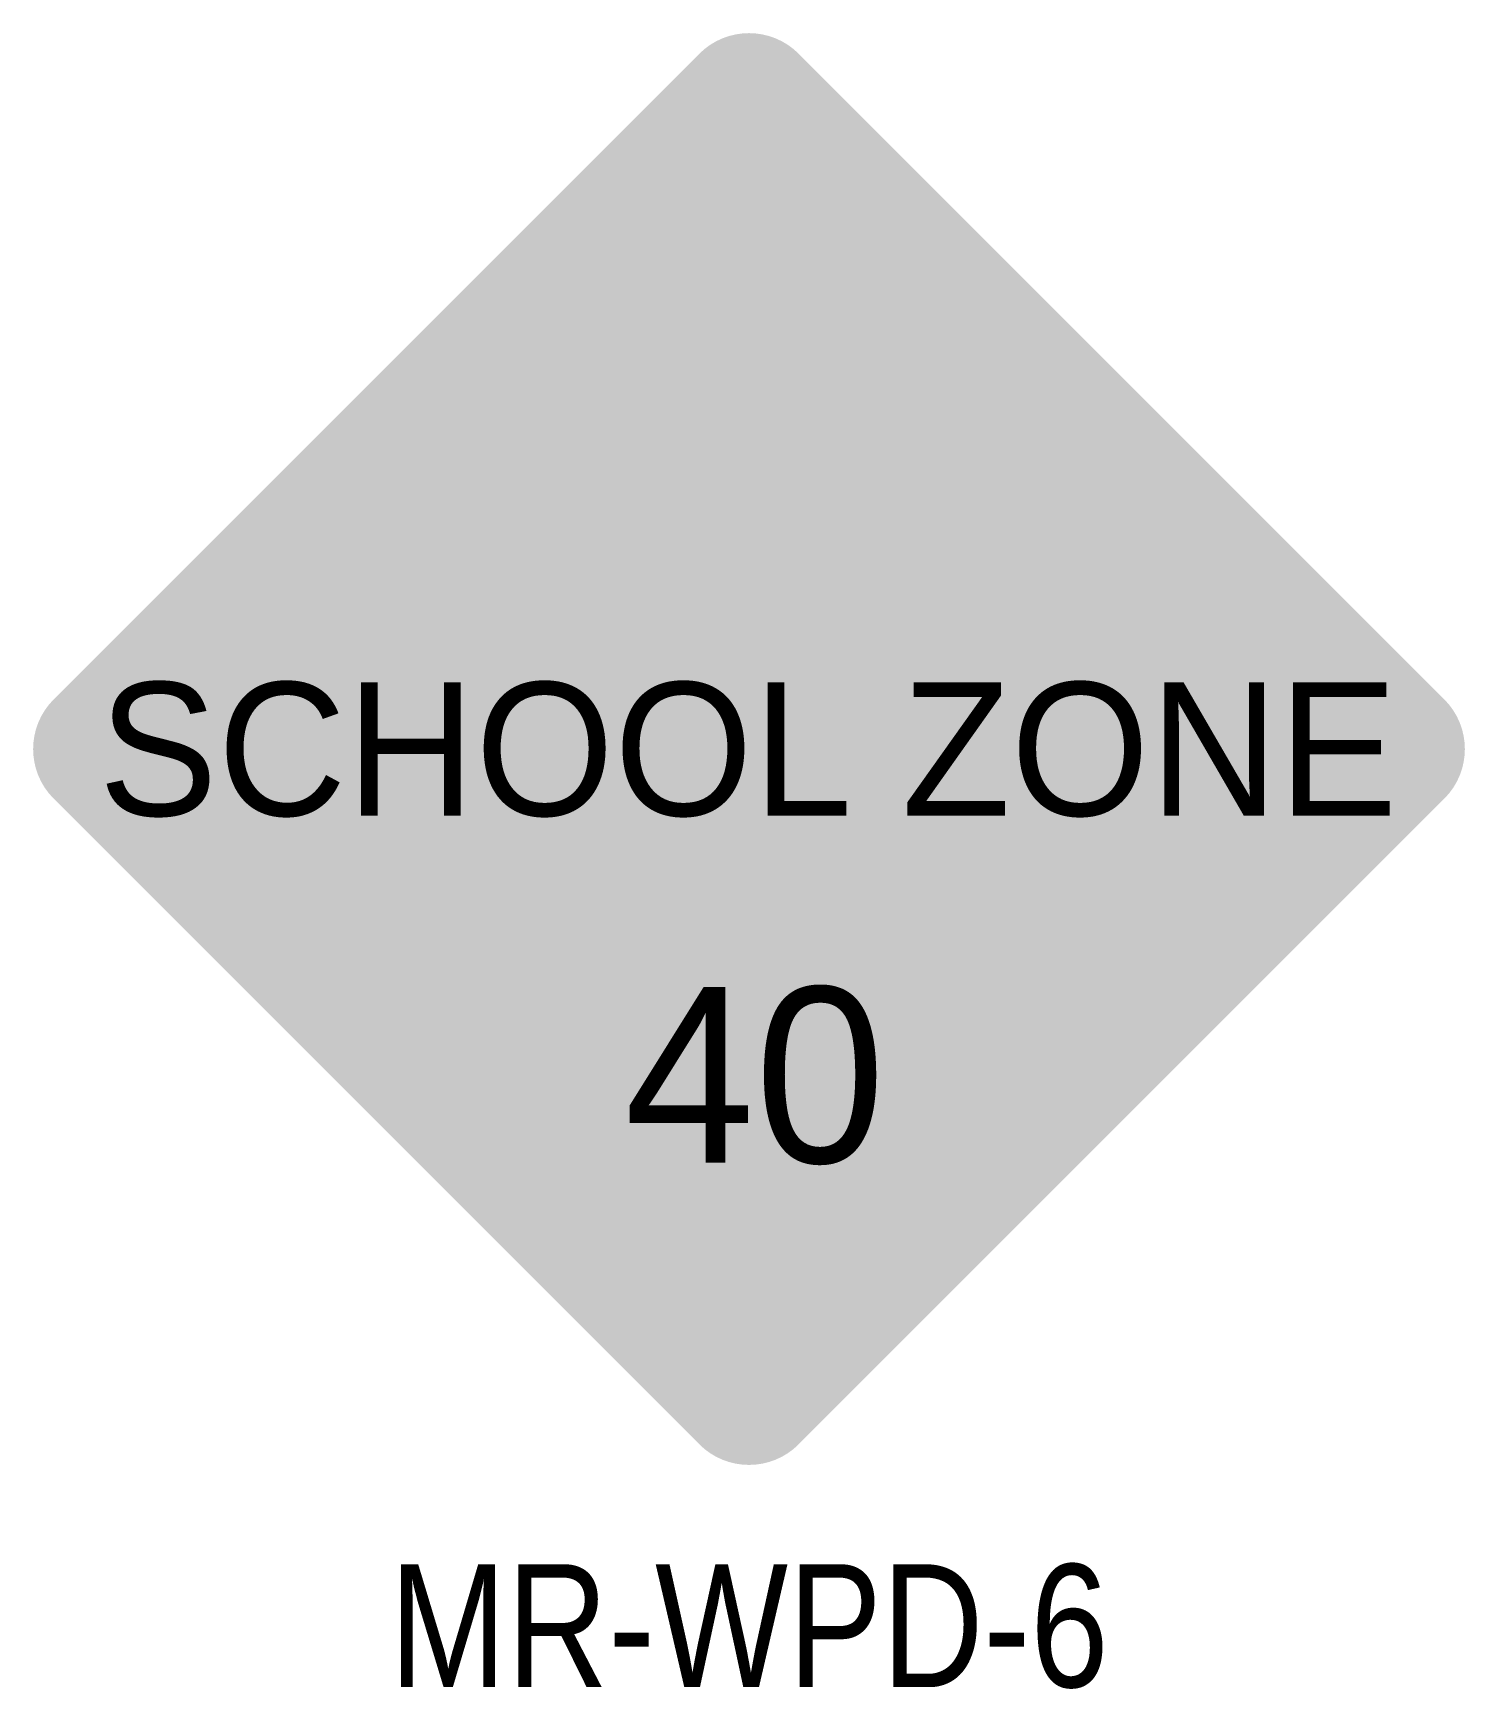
# Model space of a CAD drawing. Header units: millimetres. Extents: x -20.4 to 20.4, y -5.5 to 41.6.
import ezdxf
from ezdxf.enums import TextEntityAlignment as Align

# ---------------------------------------------------------------- set-up
doc = ezdxf.new("R2010")
doc.units = ezdxf.units.MM
for name, color, linetype in [('L25', 1, 'Continuous'), ('RED', 10, 'Continuous'), ('T35', 3, 'Continuous')]:
    doc.layers.add(name, color=color, linetype=linetype)
doc.layers.add('WHITE', color=255, linetype='Continuous', lineweight=0)
doc.layers.add('Yellow-Green', color=7, linetype='Continuous', true_color=0xd6e342)
doc.styles.add('FHWAD', font='')
doc.styles.add('T35', font='ARIALN.TTF', dxfattribs={"height": 3.5})
doc.styles.get('FHWAD').set_extended_font_data('FHWA Series D2000EX')

msp = doc.modelspace()

# ---------------------------------------------------------------- hatches: boundary and pattern name
at = {"layer": 'L25', "linetype": 'Continuous'}
h = msp.add_hatch(color=256, dxfattribs=at)
edge = h.paths.add_edge_path(flags=16)
edge.add_arc((18.385, 21.213), 0.8, 315, 405)
edge.add_line((18.95, 21.779), (0.566, 40.164))
edge.add_arc((0, 39.598), 0.8, 45, 135)
edge.add_line((-0.566, 40.164), (-18.95, 21.779))
edge.add_arc((-18.385, 21.213), 0.8, 135, 225)
edge.add_line((-18.95, 20.648), (-0.566, 2.263))
edge.add_arc((0, 2.828), 0.8, 225, 315)
edge.add_line((0.566, 2.263), (18.95, 20.648))
edge = h.paths.add_edge_path()
edge.add_arc((18.385, 21.213), 1.6, 315, 405)
edge.add_line((19.516, 22.345), (1.131, 40.729))
edge.add_arc((0, 39.598), 1.6, 45, 135)
edge.add_line((-1.131, 40.729), (-19.516, 22.345))
edge.add_arc((-18.385, 21.213), 1.6, 135, 225)
edge.add_line((-19.516, 20.082), (-1.131, 1.697))
edge.add_arc((0, 2.828), 1.6, 225, 315)
edge.add_line((1.131, 1.697), (19.516, 20.082))
h = msp.add_hatch(color=256, dxfattribs=at)
edge = h.paths.add_edge_path()
edge.add_line((0, 35.994), (-4.895, 31.551))
edge.add_arc((-4.68, 31.314), 0.32, 132.2304, 281.9403)
edge.add_line((-4.614, 31.001), (-1.62, 31.634))
edge.add_line((-1.62, 31.634), (-1.62, 27.234))
edge.add_line((-1.62, 27.234), (1.62, 27.234))
edge.add_line((1.62, 27.234), (1.62, 31.634))
edge.add_line((1.62, 31.634), (4.614, 31.001))
edge.add_arc((4.68, 31.314), 0.32, 258.0597, 407.7696)
edge.add_line((4.895, 31.551), (0, 35.994))
at = {"layer": 'RED', "linetype": 'Continuous'}
h = msp.add_hatch(color=256, dxfattribs=at)
edge = h.paths.add_edge_path()
edge.add_arc((-0.001, 11.933), 6.239, 0, 360)
edge = h.paths.add_edge_path(flags=17)
edge.add_arc((-0.001, 11.933), 4.939, 0, 360)
at = {"layer": 'WHITE'}
h = msp.add_hatch(color=256, dxfattribs=at)
h.dxf.hatch_style = 1
edge = h.paths.add_edge_path()
edge.add_arc((-0.001, 11.933), 4.939, 0, 360)
at = {"layer": 'Yellow-Green', "linetype": 'Continuous'}
h = msp.add_hatch(color=256, dxfattribs=at)
edge = h.paths.add_edge_path(flags=16)
edge.add_arc((18.385, 21.213), 1.6, 315, 405)
edge.add_line((19.516, 22.345), (1.131, 40.729))
edge.add_arc((0, 39.598), 1.6, 45, 135)
edge.add_line((-1.131, 40.729), (-19.516, 22.345))
edge.add_arc((-18.385, 21.213), 1.6, 135, 225)
edge.add_line((-19.516, 20.082), (-1.131, 1.697))
edge.add_arc((0, 2.828), 1.6, 225, 315)
edge.add_line((1.131, 1.697), (19.516, 20.082))
edge = h.paths.add_edge_path()
edge.add_arc((0, 39.598), 2, 45, 135)
edge.add_line((-1.414, 41.012), (-19.799, 22.627))
edge.add_arc((-18.385, 21.213), 2, 135, 225)
edge.add_line((-19.799, 19.799), (-1.414, 1.414))
edge.add_arc((0, 2.828), 2, 225, 315)
edge.add_line((1.414, 1.414), (19.799, 19.799))
edge.add_arc((18.385, 21.213), 2, 315, 405)
edge.add_line((19.799, 22.627), (1.414, 41.012))
edge = h.paths.add_edge_path(flags=0)
edge.add_arc((18.385, 21.213), 0.8, 315, 405)
edge.add_line((18.95, 21.779), (0.566, 40.164))
edge.add_arc((0, 39.598), 0.8, 45, 135)
edge.add_line((-0.566, 40.164), (-18.95, 21.779))
edge.add_arc((-18.385, 21.213), 0.8, 135, 225)
edge.add_line((-18.95, 20.648), (-0.566, 2.263))
edge.add_arc((0, 2.828), 0.8, 225, 315)
edge.add_line((0.566, 2.263), (18.95, 20.648))
edge = h.paths.add_edge_path(flags=0)
edge.add_line((0, 35.994), (-4.895, 31.551))
edge.add_arc((-4.68, 31.314), 0.32, 132.2304, 281.9403)
edge.add_line((-4.614, 31.001), (-1.62, 31.634))
edge.add_line((-1.62, 31.634), (-1.62, 27.234))
edge.add_line((-1.62, 27.234), (1.62, 27.234))
edge.add_line((1.62, 27.234), (1.62, 31.634))
edge.add_line((1.62, 31.634), (4.614, 31.001))
edge.add_arc((4.68, 31.314), 0.32, 258.0597, 407.7696)
edge.add_line((4.895, 31.551), (0, 35.994))
edge = h.paths.add_edge_path(flags=0)
edge.add_arc((-0.001, 11.933), 6.239, 0, 360)

# ---------------------------------------------------------------- texts
at = {"layer": 'L25', "linetype": 'Continuous', "style": 'FHWAD'}
for s, height, p in [('SCHOOL ZONE', 3.8, (-0.029, 19.314)), ('40', 5, (0.165, 9.433))]:
    msp.add_text(s, height=height, dxfattribs=at).set_placement(p, align=Align.CENTER)
at = {"layer": 'T35', "insert": (0, -2), "char_height": 3.5, "width": 19.98062, "attachment_point": 2, "style": 'T35'}
msp.add_mtext('MR-WPD-6', dxfattribs=at)

doc.saveas('drawing.dxf')
